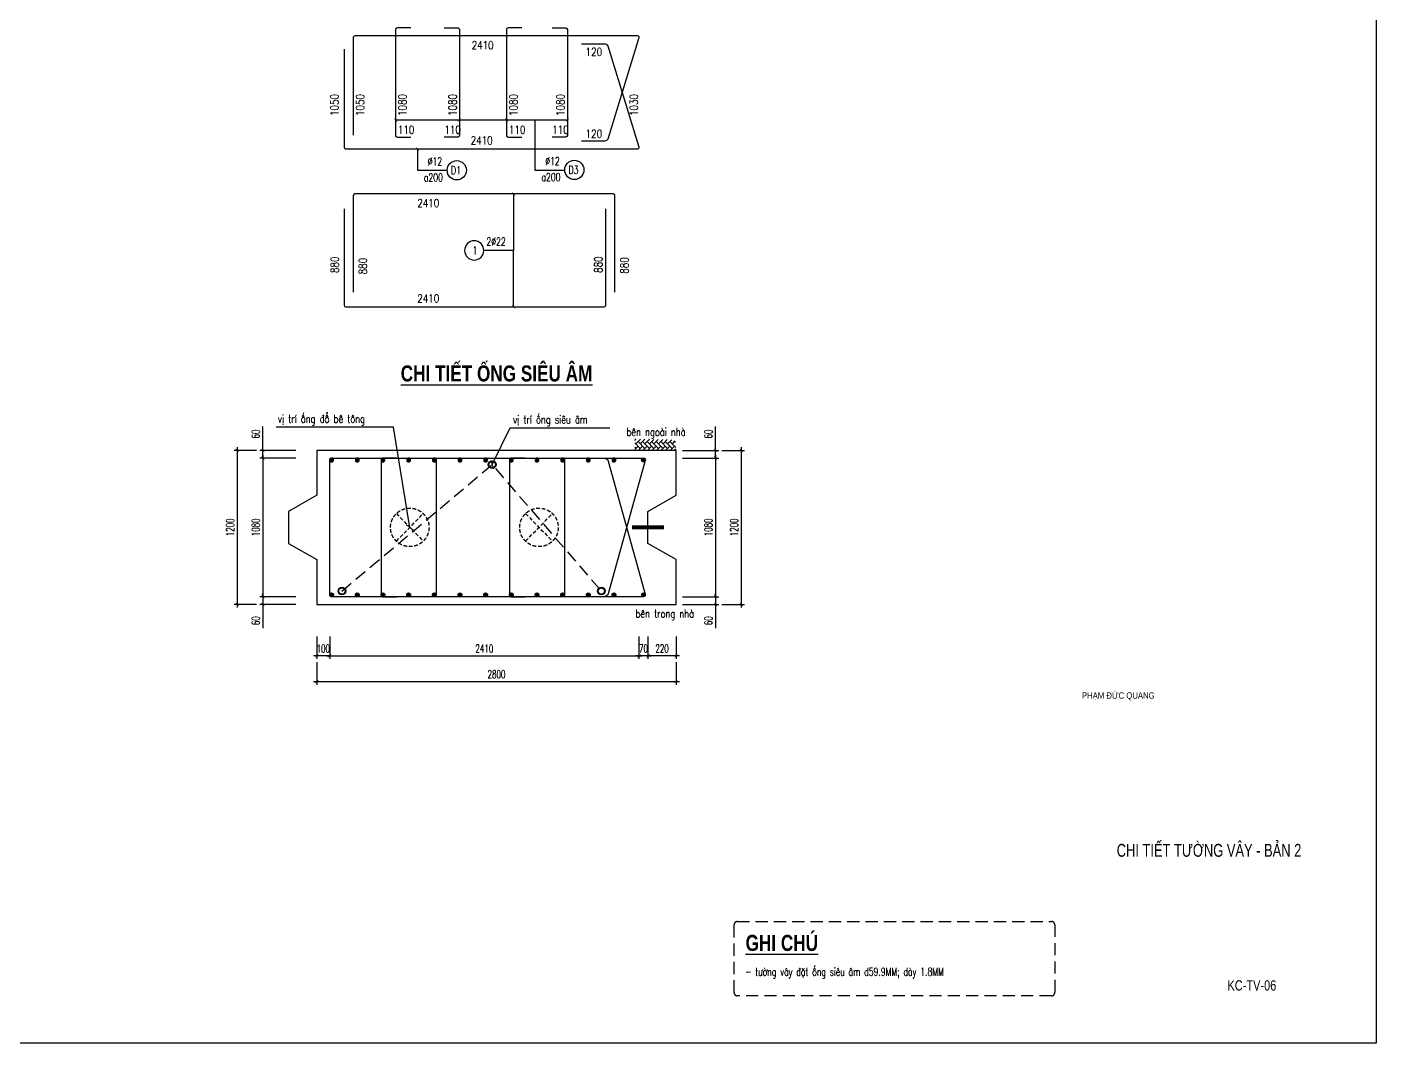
# Model space of a CAD drawing. Header units: millimetres. Extents: x -143570 to 58447, y -1448440 to -1202244.
# Drawn here: x 16397 to 58447, y -1356105 to -1324451 of the extents above; entities that cross this region are included whole.
import ezdxf
from ezdxf.enums import TextEntityAlignment as Align

# ---------------------------------------------------------------- set-up
doc = ezdxf.new("R2010")
doc.units = ezdxf.units.MM
doc.header["$LTSCALE"] = 30
doc.header["$PDMODE"] = 3
doc.linetypes.add('DASHED', pattern=[19.05, 12.7, -6.35])
doc.layers.get('0').update_dxf_attribs({"lineweight": 9})
doc.layers.get('Defpoints').update_dxf_attribs({"lineweight": 9})
for name, color, linetype in [('0-Chu khung ten', 7, 'Continuous'), ('ccu11-Cotthep', 9, 'Continuous'), ('ccu11-Dim', 8, 'Continuous'), ('ccu11-Hatch', 8, 'Continuous'), ('ccu11-Manh', 8, 'Continuous'), ('ccu11-Text', 31, 'Continuous'), ('ccu11-Thay', 7, 'Continuous'), ('ccu11-Thep', 4, 'Continuous'), ('ccu11-Thep doc', 4, 'Continuous'), ('ccu11-Thepdai', 6, 'Continuous')]:
    doc.layers.add(name, color=color, linetype=linetype)
doc.layers.add('ccu11-Khuat', color=9, linetype='DASHED', lineweight=30)
doc.styles.add('ccu11-dim', font='vnsimli.shx', dxfattribs={"width": 0.65, "bigfont": 'bigfont.shx'})
doc.styles.add('ccu11-VnAvantH', font='')
doc.styles.add('ccu11-VnAvH-B', font='')
doc.styles.add('ccu11-vnsimli', font='vnsimli.shx', dxfattribs={"width": 0.8, "bigfont": 'vns.shx'})
doc.styles.add('ccu11-vnsimple', font='vnsimple.shx', dxfattribs={"bigfont": 'bigfont.shx'})
doc.styles.add('ccu11_simli', font='vnsimli.shx', dxfattribs={"width": 0.8})
doc.styles.add('LoGoTTAs1', font='')
doc.styles.add('LoGoTTAs2', font='')
doc.styles.add('VNARIALH', font='')
doc.styles.get('ccu11-VnAvantH').set_extended_font_data('.VnAvantH')
doc.styles.get('ccu11-VnAvH-B').set_extended_font_data('.VnAvantH', bold=True)
doc.styles.get('LoGoTTAs1').set_extended_font_data('.VnArialH')
doc.styles.get('LoGoTTAs2').set_extended_font_data('.VnAvantH')
doc.styles.get('VNARIALH').set_extended_font_data('.VnArialH')
doc.dimstyles.new('ccu11-100', dxfattribs={"dimscale": 100, "dimtxt": 2.5, "dimasz": 1, "dimexe": 1, "dimexo": 2, "dimgap": 1, "dimtad": 1, "dimdec": 0, "dimdsep": 46, "dimtxsty": 'ccu11-dim', "dimblk": 'ARCHTICK', "dimcen": -1, "dimdle": 1, "dimclrd": 256, "dimclre": 256, "dimclrt": 3, "dimadec": 0, "dimazin": 2, "dimtfac": 0.1, "dimtdec": 0, "dimtmove": 0, "dimatfit": 1, "dimldrblk": 'ARCHTICK', "dimfxl": 1, "dimtvp": 0.833333, "dimtolj": 1, "dimtzin": 12, "dimarcsym": 0})
doc.dimstyles.new('ccu11-100x4', dxfattribs={"dimscale": 100, "dimtxt": 2.5, "dimasz": 1, "dimexe": 1, "dimexo": 2, "dimgap": 1, "dimtad": 1, "dimdec": 0, "dimlfac": 0.25, "dimdsep": 46, "dimtxsty": 'ccu11-dim', "dimblk": 'ARCHTICK', "dimcen": -1, "dimdle": 1, "dimclrd": 256, "dimclre": 256, "dimclrt": 3, "dimadec": 0, "dimazin": 2, "dimtfac": 0.1, "dimtdec": 0, "dimtmove": 0, "dimatfit": 1, "dimldrblk": 'ARCHTICK', "dimfxl": 1, "dimtvp": 0.833333, "dimtolj": 1, "dimtzin": 12, "dimarcsym": 0})

# ---------------------------------------------------------------- blocks, each defined once
blk = doc.blocks.new('_ARCHTICK')
at = {"color": 0, "linetype": 'ByBlock', "const_width": 0.15}
blk.add_lwpolyline([(-0.5, -0.5), (0.5, 0.5)], dxfattribs=at)
blk = doc.blocks.new('SHD')
at = {"layer": 'ccu11-Cotthep'}
blk.add_circle((300, 0), 300, dxfattribs=at)
at = {"layer": 'ccu11-Cotthep', "color": 31, "style": 'ccu11_simli', "width": 0.8}
blk.add_attdef('DK', text='', height=250, dxfattribs=at).set_placement((-101, 65), align=Align.BOTTOM_RIGHT)
blk.add_attdef('KH', text='', height=250, dxfattribs=at).set_placement((300, 0), align=Align.MIDDLE)
blk.add_attdef('KC', text='', height=250, dxfattribs=at).set_placement((-101, -142), align=Align.TOP_RIGHT)
blk = doc.blocks.new('MCT')
at = {"ltscale": 0.005}
for p, q in [((-0.49, 0), (0.49, 0)), ((0.35, -0.35), (-0.35, 0.35)), ((-0.35, -0.35), (0.35, 0.35)), ((0, -0.49), (0, 0.49))]:
    blk.add_line(p, q, dxfattribs=at)
blk.add_circle((0, 0), 0.492, dxfattribs=at)
blk = doc.blocks.new('*U512')
at = {"layer": 'ccu11-Thep doc', "xscale": -121.9200000001001, "yscale": 121.9200000001001, "zscale": 121.92, "rotation": 270}
blk.add_blockref('MCT', (0, 0), dxfattribs=at)
blk = doc.blocks.new('*U513')
at = {"layer": 'ccu11-Thep doc', "color": 0, "linetype": 'ByBlock', "lineweight": -2, "transparency": 16777216}
for p in [(0, 0), (800, 0), (1600, 0), (2400, 0), (3200, 0), (4000, 0), (4800, 0), (5600, 0), (6400, 0), (7200, 0), (8000, 0), (8800, 0)]:
    blk.add_blockref('*U512', p, dxfattribs=at)
blk = doc.blocks.new('*U514')
at = {"layer": 'ccu11-Thep doc', "xscale": -121.9200000001001, "yscale": 121.9200000001001, "zscale": 121.92, "rotation": 270}
blk.add_blockref('MCT', (0, 0), dxfattribs=at)
blk = doc.blocks.new('*U515')
at = {"layer": 'ccu11-Thep doc', "color": 0, "linetype": 'ByBlock', "lineweight": -2, "transparency": 16777216}
for p in [(0, 0), (800, 0), (1600, 0), (2400, 0), (3200, 0), (4000, 0), (4800, 0), (5600, 0), (6400, 0), (7200, 0), (8000, 0), (8800, 0)]:
    blk.add_blockref('*U514', p, dxfattribs=at)
blk = doc.blocks.new('*D604')
at = {"layer": 'ccu11-Dim', "linetype": 'ByBlock', "lineweight": -2, "ltscale": 30, "transparency": 16777216}
for p, q in [((23753, -1337641), (23753, -1336901)), ((24782, -1337641), (23653, -1337641)), ((24782, -1337881), (23653, -1337881)), ((23753, -1337881), (23753, -1337641)), ((23753, -1337881), (23753, -1337981))]:
    blk.add_line(p, q, dxfattribs=at)
at = {"layer": 'Defpoints', "color": 0, "linetype": 'ByBlock', "ltscale": 30, "transparency": 16777216}
for p in [(23753, -1337881), (24982, -1337641), (24982, -1337881)]:
    blk.add_point(p, dxfattribs=at)
at = {"layer": 'ccu11-Dim', "linetype": 'ByBlock', "lineweight": -2, "ltscale": 30, "transparency": 16777216, "xscale": 100, "yscale": 100, "zscale": 100}
for p, rotation in [((23753, -1337641), 270), ((23753, -1337881), 90)]:
    blk.add_blockref('_ARCHTICK', p, dxfattribs=dict(at, rotation=rotation))
at = {"layer": 'ccu11-Dim', "color": 3, "linetype": 'ByBlock', "ltscale": 30, "transparency": 16777216, "insert": (23528, -1337133), "char_height": 250, "attachment_point": 5, "rotation": 90, "style": 'ccu11-dim'}
blk.add_mtext('\\A1;60', dxfattribs=at)
blk = doc.blocks.new('*D605')
at = {"layer": 'ccu11-Dim', "linetype": 'ByBlock', "lineweight": -2, "ltscale": 30, "transparency": 16777216}
for p, q in [((24782, -1337881), (23653, -1337881)), ((23753, -1337781), (23753, -1342301)), ((24782, -1342201), (23653, -1342201))]:
    blk.add_line(p, q, dxfattribs=at)
at = {"layer": 'Defpoints', "color": 0, "linetype": 'ByBlock', "ltscale": 30, "transparency": 16777216}
for p in [(24982, -1337881), (23753, -1342201), (24982, -1342201)]:
    blk.add_point(p, dxfattribs=at)
at = {"layer": 'ccu11-Dim', "linetype": 'ByBlock', "lineweight": -2, "ltscale": 30, "transparency": 16777216, "xscale": 100, "yscale": 100, "zscale": 100}
for p, rotation in [((23753, -1337881), 90), ((23753, -1342201), 270)]:
    blk.add_blockref('_ARCHTICK', p, dxfattribs=dict(at, rotation=rotation))
at = {"layer": 'ccu11-Dim', "color": 3, "linetype": 'ByBlock', "ltscale": 30, "transparency": 16777216, "insert": (23528, -1340041), "char_height": 250, "attachment_point": 5, "rotation": 90, "style": 'ccu11-dim'}
blk.add_mtext('\\A1;1080', dxfattribs=at)
blk = doc.blocks.new('*D606')
at = {"layer": 'ccu11-Dim', "linetype": 'ByBlock', "lineweight": -2, "ltscale": 30, "transparency": 16777216}
for p, q in [((24782, -1342201), (23653, -1342201)), ((23753, -1342201), (23753, -1342101)), ((23753, -1342201), (23753, -1342441)), ((24782, -1342441), (23653, -1342441)), ((23753, -1342441), (23753, -1343181))]:
    blk.add_line(p, q, dxfattribs=at)
at = {"layer": 'Defpoints', "color": 0, "linetype": 'ByBlock', "ltscale": 30, "transparency": 16777216}
for p in [(23753, -1342201), (24982, -1342201), (24982, -1342441)]:
    blk.add_point(p, dxfattribs=at)
at = {"layer": 'ccu11-Dim', "linetype": 'ByBlock', "lineweight": -2, "ltscale": 30, "transparency": 16777216, "xscale": 100, "yscale": 100, "zscale": 100}
for p, rotation in [((23753, -1342201), 270), ((23753, -1342441), 90)]:
    blk.add_blockref('_ARCHTICK', p, dxfattribs=dict(at, rotation=rotation))
at = {"layer": 'ccu11-Dim', "color": 3, "linetype": 'ByBlock', "ltscale": 30, "transparency": 16777216, "insert": (23528, -1342949), "char_height": 250, "attachment_point": 5, "rotation": 90, "style": 'ccu11-dim'}
blk.add_mtext('\\A1;60', dxfattribs=at)
blk = doc.blocks.new('*D607')
at = {"layer": 'ccu11-Dim', "linetype": 'ByBlock', "lineweight": -2, "ltscale": 30, "transparency": 16777216}
for p, q in [((22953, -1337541), (22953, -1342541)), ((23553, -1337641), (22853, -1337641)), ((23553, -1342441), (22853, -1342441))]:
    blk.add_line(p, q, dxfattribs=at)
at = {"layer": 'Defpoints', "color": 0, "linetype": 'ByBlock', "ltscale": 30, "transparency": 16777216}
for p in [(23753, -1337641), (22953, -1342441), (23753, -1342441)]:
    blk.add_point(p, dxfattribs=at)
at = {"layer": 'ccu11-Dim', "linetype": 'ByBlock', "lineweight": -2, "ltscale": 30, "transparency": 16777216, "xscale": 100, "yscale": 100, "zscale": 100}
for p, rotation in [((22953, -1337641), 90), ((22953, -1342441), 270)]:
    blk.add_blockref('_ARCHTICK', p, dxfattribs=dict(at, rotation=rotation))
at = {"layer": 'ccu11-Dim', "color": 3, "linetype": 'ByBlock', "ltscale": 30, "transparency": 16777216, "insert": (22728, -1340041), "char_height": 250, "attachment_point": 5, "rotation": 90, "style": 'ccu11-dim'}
blk.add_mtext('\\A1;1200', dxfattribs=at)
blk = doc.blocks.new('*D608')
at = {"layer": 'ccu11-Dim', "linetype": 'ByBlock', "lineweight": -2, "ltscale": 30, "transparency": 16777216}
for p, q in [((35753, -1343441), (35753, -1344141)), ((36633, -1343441), (36633, -1344141)), ((36733, -1344041), (35653, -1344041))]:
    blk.add_line(p, q, dxfattribs=at)
at = {"layer": 'Defpoints', "color": 0, "linetype": 'ByBlock', "ltscale": 30, "transparency": 16777216}
for p in [(35753, -1343241), (36633, -1343241), (35753, -1344041)]:
    blk.add_point(p, dxfattribs=at)
at = {"layer": 'ccu11-Dim', "linetype": 'ByBlock', "lineweight": -2, "ltscale": 30, "transparency": 16777216, "xscale": 100, "yscale": 100, "zscale": 100, "rotation": 180}
blk.add_blockref('_ARCHTICK', (35753, -1344041), dxfattribs=at)
at = {"layer": 'ccu11-Dim', "linetype": 'ByBlock', "lineweight": -2, "ltscale": 30, "transparency": 16777216, "xscale": 100, "yscale": 100, "zscale": 100}
blk.add_blockref('_ARCHTICK', (36633, -1344041), dxfattribs=at)
at = {"layer": 'ccu11-Dim', "color": 3, "linetype": 'ByBlock', "ltscale": 30, "transparency": 16777216, "insert": (36193, -1343816), "char_height": 250, "attachment_point": 5, "style": 'ccu11-dim'}
blk.add_mtext('\\A1;220', dxfattribs=at)
blk = doc.blocks.new('*D609')
at = {"layer": 'ccu11-Dim', "linetype": 'ByBlock', "lineweight": -2, "ltscale": 30, "transparency": 16777216}
for p, q in [((25433, -1344241), (25433, -1344941)), ((36633, -1344241), (36633, -1344941)), ((25333, -1344841), (36733, -1344841))]:
    blk.add_line(p, q, dxfattribs=at)
at = {"layer": 'Defpoints', "color": 0, "linetype": 'ByBlock', "ltscale": 30, "transparency": 16777216}
for p in [(25433, -1344041), (36633, -1344041), (36633, -1344841)]:
    blk.add_point(p, dxfattribs=at)
at = {"layer": 'ccu11-Dim', "linetype": 'ByBlock', "lineweight": -2, "ltscale": 30, "transparency": 16777216, "xscale": 100, "yscale": 100, "zscale": 100, "rotation": 180}
blk.add_blockref('_ARCHTICK', (25433, -1344841), dxfattribs=at)
at = {"layer": 'ccu11-Dim', "linetype": 'ByBlock', "lineweight": -2, "ltscale": 30, "transparency": 16777216, "xscale": 100, "yscale": 100, "zscale": 100}
blk.add_blockref('_ARCHTICK', (36633, -1344841), dxfattribs=at)
at = {"layer": 'ccu11-Dim', "color": 3, "linetype": 'ByBlock', "ltscale": 30, "transparency": 16777216, "insert": (31033, -1344616), "char_height": 250, "attachment_point": 5, "style": 'ccu11-dim'}
blk.add_mtext('\\A1;2800', dxfattribs=at)
blk = doc.blocks.new('*D610')
at = {"layer": 'ccu11-Dim', "linetype": 'ByBlock', "lineweight": -2, "ltscale": 30, "transparency": 16777216}
for p, q in [((35473, -1343441), (35473, -1344141)), ((35753, -1343441), (35753, -1344141)), ((35473, -1344041), (35373, -1344041)), ((35753, -1344041), (35473, -1344041)), ((35753, -1344041), (35853, -1344041))]:
    blk.add_line(p, q, dxfattribs=at)
at = {"layer": 'Defpoints', "color": 0, "linetype": 'ByBlock', "ltscale": 30, "transparency": 16777216}
for p in [(35473, -1343241), (35753, -1343241), (35473, -1344041)]:
    blk.add_point(p, dxfattribs=at)
at = {"layer": 'ccu11-Dim', "linetype": 'ByBlock', "lineweight": -2, "ltscale": 30, "transparency": 16777216, "xscale": 100, "yscale": 100, "zscale": 100}
blk.add_blockref('_ARCHTICK', (35473, -1344041), dxfattribs=at)
at = {"layer": 'ccu11-Dim', "linetype": 'ByBlock', "lineweight": -2, "ltscale": 30, "transparency": 16777216, "xscale": 100, "yscale": 100, "zscale": 100, "rotation": 180}
blk.add_blockref('_ARCHTICK', (35753, -1344041), dxfattribs=at)
at = {"layer": 'ccu11-Dim', "color": 3, "linetype": 'ByBlock', "ltscale": 30, "transparency": 16777216, "insert": (35613, -1343816), "char_height": 250, "attachment_point": 5, "style": 'ccu11-dim'}
blk.add_mtext('\\A1;70', dxfattribs=at)
blk = doc.blocks.new('*D611')
at = {"layer": 'ccu11-Dim', "linetype": 'ByBlock', "lineweight": -2, "ltscale": 30, "transparency": 16777216}
for p, q in [((25833, -1343441), (25833, -1344141)), ((35473, -1343441), (35473, -1344141)), ((25733, -1344041), (35573, -1344041))]:
    blk.add_line(p, q, dxfattribs=at)
at = {"layer": 'Defpoints', "color": 0, "linetype": 'ByBlock', "ltscale": 30, "transparency": 16777216}
for p in [(25833, -1343241), (35473, -1343241), (35473, -1344041)]:
    blk.add_point(p, dxfattribs=at)
at = {"layer": 'ccu11-Dim', "linetype": 'ByBlock', "lineweight": -2, "ltscale": 30, "transparency": 16777216, "xscale": 100, "yscale": 100, "zscale": 100, "rotation": 180}
blk.add_blockref('_ARCHTICK', (25833, -1344041), dxfattribs=at)
at = {"layer": 'ccu11-Dim', "linetype": 'ByBlock', "lineweight": -2, "ltscale": 30, "transparency": 16777216, "xscale": 100, "yscale": 100, "zscale": 100}
blk.add_blockref('_ARCHTICK', (35473, -1344041), dxfattribs=at)
at = {"layer": 'ccu11-Dim', "color": 3, "linetype": 'ByBlock', "ltscale": 30, "transparency": 16777216, "insert": (30653, -1343816), "char_height": 250, "attachment_point": 5, "style": 'ccu11-dim'}
blk.add_mtext('\\A1;2410', dxfattribs=at)
blk = doc.blocks.new('*D612')
at = {"layer": 'ccu11-Dim', "linetype": 'ByBlock', "lineweight": -2, "ltscale": 30, "transparency": 16777216}
for p, q in [((25433, -1343441), (25433, -1344141)), ((25833, -1343441), (25833, -1344141)), ((25433, -1344041), (25333, -1344041)), ((25833, -1344041), (25433, -1344041)), ((25833, -1344041), (25933, -1344041))]:
    blk.add_line(p, q, dxfattribs=at)
at = {"layer": 'Defpoints', "color": 0, "linetype": 'ByBlock', "ltscale": 30, "transparency": 16777216}
for p in [(25433, -1343241), (25833, -1343241), (25433, -1344041)]:
    blk.add_point(p, dxfattribs=at)
at = {"layer": 'ccu11-Dim', "linetype": 'ByBlock', "lineweight": -2, "ltscale": 30, "transparency": 16777216, "xscale": 100, "yscale": 100, "zscale": 100}
blk.add_blockref('_ARCHTICK', (25433, -1344041), dxfattribs=at)
at = {"layer": 'ccu11-Dim', "linetype": 'ByBlock', "lineweight": -2, "ltscale": 30, "transparency": 16777216, "xscale": 100, "yscale": 100, "zscale": 100, "rotation": 180}
blk.add_blockref('_ARCHTICK', (25833, -1344041), dxfattribs=at)
at = {"layer": 'ccu11-Dim', "color": 3, "linetype": 'ByBlock', "ltscale": 30, "transparency": 16777216, "insert": (25633, -1343816), "char_height": 250, "attachment_point": 5, "style": 'ccu11-dim'}
blk.add_mtext('\\A1;100', dxfattribs=at)
blk = doc.blocks.new('*D613')
at = {"layer": 'ccu11-Dim', "linetype": 'ByBlock', "lineweight": -2, "ltscale": 30, "transparency": 16777216}
for p, q in [((37861, -1337641), (37861, -1336901)), ((36833, -1337641), (37961, -1337641)), ((36833, -1337881), (37961, -1337881)), ((37861, -1337881), (37861, -1337641)), ((37861, -1337881), (37861, -1337981))]:
    blk.add_line(p, q, dxfattribs=at)
at = {"layer": 'Defpoints', "color": 0, "linetype": 'ByBlock', "ltscale": 30, "transparency": 16777216}
for p in [(36633, -1337641), (36633, -1337881), (37861, -1337881)]:
    blk.add_point(p, dxfattribs=at)
at = {"layer": 'ccu11-Dim', "linetype": 'ByBlock', "lineweight": -2, "ltscale": 30, "transparency": 16777216, "xscale": 100, "yscale": 100, "zscale": 100}
for p, rotation in [((37861, -1337641), 270), ((37861, -1337881), 90)]:
    blk.add_blockref('_ARCHTICK', p, dxfattribs=dict(at, rotation=rotation))
at = {"layer": 'ccu11-Dim', "color": 3, "linetype": 'ByBlock', "ltscale": 30, "transparency": 16777216, "insert": (37636, -1337133), "char_height": 250, "attachment_point": 5, "rotation": 90, "style": 'ccu11-dim'}
blk.add_mtext('\\A1;60', dxfattribs=at)
blk = doc.blocks.new('*D614')
at = {"layer": 'ccu11-Dim', "linetype": 'ByBlock', "lineweight": -2, "ltscale": 30, "transparency": 16777216}
for p, q in [((36833, -1337881), (37961, -1337881)), ((37861, -1337781), (37861, -1342301)), ((36833, -1342201), (37961, -1342201))]:
    blk.add_line(p, q, dxfattribs=at)
at = {"layer": 'Defpoints', "color": 0, "linetype": 'ByBlock', "ltscale": 30, "transparency": 16777216}
for p in [(36633, -1337881), (36633, -1342201), (37861, -1342201)]:
    blk.add_point(p, dxfattribs=at)
at = {"layer": 'ccu11-Dim', "linetype": 'ByBlock', "lineweight": -2, "ltscale": 30, "transparency": 16777216, "xscale": 100, "yscale": 100, "zscale": 100}
for p, rotation in [((37861, -1337881), 90), ((37861, -1342201), 270)]:
    blk.add_blockref('_ARCHTICK', p, dxfattribs=dict(at, rotation=rotation))
at = {"layer": 'ccu11-Dim', "color": 3, "linetype": 'ByBlock', "ltscale": 30, "transparency": 16777216, "insert": (37636, -1340041), "char_height": 250, "attachment_point": 5, "rotation": 90, "style": 'ccu11-dim'}
blk.add_mtext('\\A1;1080', dxfattribs=at)
blk = doc.blocks.new('*D615')
at = {"layer": 'ccu11-Dim', "linetype": 'ByBlock', "lineweight": -2, "ltscale": 30, "transparency": 16777216}
for p, q in [((36833, -1342201), (37961, -1342201)), ((37861, -1342201), (37861, -1342101)), ((37861, -1342201), (37861, -1342441)), ((36833, -1342441), (37961, -1342441)), ((37861, -1342441), (37861, -1343181))]:
    blk.add_line(p, q, dxfattribs=at)
at = {"layer": 'Defpoints', "color": 0, "linetype": 'ByBlock', "ltscale": 30, "transparency": 16777216}
for p in [(36633, -1342201), (37861, -1342201), (36633, -1342441)]:
    blk.add_point(p, dxfattribs=at)
at = {"layer": 'ccu11-Dim', "linetype": 'ByBlock', "lineweight": -2, "ltscale": 30, "transparency": 16777216, "xscale": 100, "yscale": 100, "zscale": 100}
for p, rotation in [((37861, -1342201), 270), ((37861, -1342441), 90)]:
    blk.add_blockref('_ARCHTICK', p, dxfattribs=dict(at, rotation=rotation))
at = {"layer": 'ccu11-Dim', "color": 3, "linetype": 'ByBlock', "ltscale": 30, "transparency": 16777216, "insert": (37636, -1342949), "char_height": 250, "attachment_point": 5, "rotation": 90, "style": 'ccu11-dim'}
blk.add_mtext('\\A1;60', dxfattribs=at)
blk = doc.blocks.new('*D616')
at = {"layer": 'ccu11-Dim', "linetype": 'ByBlock', "lineweight": -2, "ltscale": 30, "transparency": 16777216}
for p, q in [((38661, -1337541), (38661, -1342541)), ((38061, -1337641), (38761, -1337641)), ((38061, -1342441), (38761, -1342441))]:
    blk.add_line(p, q, dxfattribs=at)
at = {"layer": 'Defpoints', "color": 0, "linetype": 'ByBlock', "ltscale": 30, "transparency": 16777216}
for p in [(37861, -1337641), (37861, -1342441), (38661, -1342441)]:
    blk.add_point(p, dxfattribs=at)
at = {"layer": 'ccu11-Dim', "linetype": 'ByBlock', "lineweight": -2, "ltscale": 30, "transparency": 16777216, "xscale": 100, "yscale": 100, "zscale": 100}
for p, rotation in [((38661, -1337641), 90), ((38661, -1342441), 270)]:
    blk.add_blockref('_ARCHTICK', p, dxfattribs=dict(at, rotation=rotation))
at = {"layer": 'ccu11-Dim', "color": 3, "linetype": 'ByBlock', "ltscale": 30, "transparency": 16777216, "insert": (38436, -1340041), "char_height": 250, "attachment_point": 5, "rotation": 90, "style": 'ccu11-dim'}
blk.add_mtext('\\A1;1200', dxfattribs=at)
blk = doc.blocks.new('ccu11_88_tenbv')
at = {"layer": '0-Chu khung ten', "color": 31, "style": 'LoGoTTAs2', "width": 0.8}
for p in [(-8837, 8052), (-8800, 6853)]:
    blk.add_attdef('...', p, '', height=220, dxfattribs=at)
at = {"layer": '0-Chu khung ten', "color": 31}
for tag, height, style, width, p in [('1', 500, 'VNARIALH', 0.85, (-4500, 3869)), ('2', 500, 'VNARIALH', 0.85, (-4500, 2917)), ('S1-01-1', 700, 'LoGoTTAs1', 0.8, (-2250, 607)), ('1/100', 350, 'VNARIALH', 0.85, (-6750, 229))]:
    blk.add_attdef(tag, text='', height=height, dxfattribs=dict(at, style=style, width=width)).set_placement(p, align=Align.CENTER)

msp = doc.modelspace()

# ---------------------------------------------------------------- hatches: boundary and pattern name
at = {"layer": 'ccu11-Hatch', "ltscale": 10}
h = msp.add_hatch(dxfattribs=at)
h.set_pattern_fill('AR-HBONE', color=256, scale=25, angle=270, style=0)
h.set_pattern_definition([(45, (-3226509.98, 438815.17), (141.4213562, 4e-14), [300, -100]), (315, (-3226439.27, 438885.88), (141.4213562, 4e-14), [300, -100])])
h.paths.add_polyline_path([(35340.52, -1337288.3), (35340.52, -1337641.03), (36632.88, -1337641.03), (36590.02, -1337309.72)])

# ---------------------------------------------------------------- linework, layer by layer
at = {"layer": 'ccu11-Khuat', "ltscale": 0.3}
for p, q in [((27910.3, -1339611.68), (28748.53, -1340470.38)), ((27910.3, -1340470.38), (28748.53, -1339611.68)), ((31937.54, -1339611.68), (32775.77, -1340470.38)), ((31937.54, -1340470.38), (32775.77, -1339611.68))]:
    msp.add_line(p, q, dxfattribs=at)
at = {"layer": 'ccu11-Khuat', "flags": 128}
msp.add_lwpolyline([(26214.17, -1342024.13), (30897.4, -1338084.1), (34299.39, -1342024.13)], dxfattribs=at)
at = {"layer": 'ccu11-Khuat'}
msp.add_lwpolyline([(38536.52, -1352320.51), (48335.74, -1352320.51, -0.41421356), (48435.74, -1352420.51), (48435.74, -1354533.11, -0.41421356), (48335.74, -1354633.11), (38536.52, -1354633.11, -0.41421356), (38436.52, -1354533.11), (38436.52, -1352420.51, -0.41421356)], format="xyb", close=True, dxfattribs=at)
at = {"layer": 'ccu11-Khuat', "ltscale": 0.3}
for centre in [(28329.42, -1340041.03), (32356.65, -1340041.03)]:
    msp.add_circle(centre, 600, dxfattribs=at)
at = {"layer": 'ccu11-Thay'}
for points in [[(-25652.83, -1296634.13), (58447.17, -1296634.13), (58447.17, -1356104.84), (-25652.83, -1356104.84)], [(-25652.83, -1296634.13), (58447.17, -1296634.13), (58447.17, -1356104.84), (-25652.83, -1356104.84)], [(25432.88, -1341041.03), (25432.88, -1342441.03), (36632.88, -1342441.03), (36632.88, -1341041.03), (35753.11, -1340541.03), (35753.11, -1339541.03), (36632.88, -1339041.03), (36632.88, -1337641.03), (25432.88, -1337641.03), (25432.88, -1339041.03), (24553.11, -1339541.03), (24553.11, -1340541.03)]]:
    msp.add_lwpolyline(points, close=True, dxfattribs=at)
at = {"layer": 'ccu11-Thay', "ltscale": 30}
for centre, radius in [((30897.4, -1338084.1), 120), ((30897.4, -1338084.1), 100), ((26214.17, -1342024.13), 120), ((26214.17, -1342024.13), 100), ((34299.39, -1342024.13), 120), ((34299.39, -1342024.13), 100)]:
    msp.add_circle(centre, radius, dxfattribs=at)
at = {"layer": 'ccu11-Thep', "const_width": 120}
msp.add_lwpolyline([(35252.88, -1340041.03), (36252.88, -1340041.03)], dxfattribs=at)
at = {"layer": 'ccu11-Thepdai', "flags": 128}
for points in [[(28363.23, -1324481.15), (27933.23, -1324481.15, 0.38911631), (27883.23, -1324531.15), (27883.23, -1327775.91), (27883.23, -1327828.21, 0.38911631), (27933.23, -1327878.21), (28363.23, -1327878.21)], [(29403.57, -1324481.15), (29833.57, -1324481.15, -0.38911631), (29883.57, -1324531.15), (29883.57, -1327775.91), (29883.57, -1327828.21, -0.38911631), (29833.57, -1327878.21), (29403.57, -1327878.21)], [(31823.94, -1324481.15), (31393.94, -1324481.15, 0.38911631), (31343.94, -1324531.15), (31343.94, -1327775.91), (31343.94, -1327828.21, 0.38911631), (31393.94, -1327878.21), (31823.94, -1327878.21)], [(32764.77, -1324481.15), (33194.77, -1324481.15, -0.38911631), (33244.77, -1324531.15), (33244.77, -1327775.91), (33244.77, -1327828.21, -0.38911631), (33194.77, -1327878.21), (32764.77, -1327878.21)]]:
    msp.add_lwpolyline(points, format="xyb", dxfattribs=at)
at = {"layer": 'ccu11-Thepdai'}
for points in [[(26283.23, -1325138.87), (26283.23, -1328188.4, 0.41421356), (26343.23, -1328248.4), (35434.21, -1328248.4, 0.65283078), (35471.05, -1328164.58), (34510.14, -1325047.4, 0.30093739), (34398.37, -1324983.33), (33685.39, -1324983.33)], [(33685.39, -1327994.66), (34405.85, -1327994.66, 0.26628921), (34517.62, -1327930.59), (35471.07, -1324811.08, 0.64209887), (35433.23, -1324728.4), (26623.52, -1324728.4, 0.41421356), (26563.52, -1324788.4), (26563.52, -1327822.37)], [(34721.25, -1332712.11), (34721.25, -1329702.11, 0.41421356), (34671.25, -1329652.11), (26618.23, -1329652.11, 0.41421356), (26568.23, -1329702.11), (26568.23, -1332712.11)], [(33684.67, -1337881.03), (34405.14, -1337881.03, -0.23620228), (34516.91, -1337973.77), (35670.79, -1342120.53, -0.5204497), (35614.4, -1342201.03), (25882.88, -1342201.03, -0.41421356), (25832.88, -1342151.03), (25832.88, -1337931.03, -0.41421356), (25882.88, -1337881.03), (35614.4, -1337881.03, -0.5204497), (35670.79, -1337961.53), (34516.91, -1342108.28, -0.23620228), (34405.14, -1342201.03), (33684.67, -1342201.03)], [(27913.56, -1337881.03), (27493.56, -1337881.03, 0.41421356), (27433.56, -1337941.03), (27433.56, -1342141.03, 0.41421356), (27493.56, -1342201.03), (27913.56, -1342201.03)], [(28673.56, -1337881.03), (29093.56, -1337881.03, -0.41421356), (29153.56, -1337941.03), (29153.56, -1342141.03, -0.41421356), (29093.56, -1342201.03), (28673.56, -1342201.03)], [(31913.56, -1337881.03), (31493.56, -1337881.03, 0.41421356), (31433.56, -1337941.03), (31433.56, -1342141.03, 0.41421356), (31493.56, -1342201.03), (31913.56, -1342201.03)], [(32673.56, -1337881.03), (33093.56, -1337881.03, -0.41421356), (33153.56, -1337941.03), (33153.56, -1342141.03, -0.41421356), (33093.56, -1342201.03), (32673.56, -1342201.03)]]:
    msp.add_lwpolyline(points, format="xyb", dxfattribs=at)
at = {"layer": 'ccu11-Thepdai', "linetype": 'ByBlock', "ltscale": 30}
msp.add_lwpolyline([(26283.23, -1330112.11), (26283.23, -1333122.11, 0.41421356), (26333.23, -1333172.11), (34386.25, -1333172.11, 0.41421356), (34436.25, -1333122.11), (34436.25, -1330112.11)], format="xyb", dxfattribs=at)

# ---------------------------------------------------------------- block references
at = {"layer": 'ccu11-Cotthep', "yscale": 100, "zscale": 100, "rotation": 180}
for p, xscale in [((27883.23, -1327351.51), -100), ((29867.37, -1327351.51), 100), ((31343.94, -1327351.51), -100)]:
    msp.add_blockref('_ARCHTICK', p, dxfattribs=dict(at, xscale=xscale))
at = {"layer": 'ccu11-Cotthep'}
ref = msp.add_blockref('SHD', (29493.82, -1328914.36), dxfattribs=at)
ref.add_attrib('KH', 'D1', dxfattribs={"color": 31, "height": 250, "style": 'ccu11-vnsimple', "width": 0.7}).set_placement((29768.82, -1328914.36), align=Align.MIDDLE_CENTER)
ref.add_attrib('KC', 'a200', dxfattribs={"color": 31, "height": 250, "style": 'ccu11-vnsimple', "width": 0.7}).set_placement((29065.24, -1329014.36), align=Align.TOP_CENTER)
ref.add_attrib('DK', '`12', dxfattribs={"color": 31, "height": 250, "style": 'ccu11-vnsimple', "width": 0.7}).set_placement((29113.03, -1328839.36), align=Align.BOTTOM_CENTER)
ref = msp.add_blockref('SHD', (33158.64, -1328903.36), dxfattribs=at)
ref.add_attrib('KH', 'D3', dxfattribs={"color": 31, "height": 250, "style": 'ccu11-vnsimple', "width": 0.7}).set_placement((33433.64, -1328903.36), align=Align.MIDDLE_CENTER)
ref.add_attrib('KC', 'a200', dxfattribs={"color": 31, "height": 250, "style": 'ccu11-vnsimple', "width": 0.7}).set_placement((32730.05, -1329003.36), align=Align.TOP_CENTER)
ref.add_attrib('DK', '`12', dxfattribs={"color": 31, "height": 250, "style": 'ccu11-vnsimple', "width": 0.7}).set_placement((32777.85, -1328828.36), align=Align.BOTTOM_CENTER)
ref = msp.add_blockref('SHD', (30638.27, -1331412.11), dxfattribs=dict(at, xscale=-1))
ref.add_attrib('KH', '1', dxfattribs={"color": 31, "height": 250, "style": 'ccu11-vnsimple', "width": 0.7}).set_placement((30363.27, -1331412.11), align=Align.MIDDLE_CENTER)
ref.add_attrib('DK', '2`22', dxfattribs={"color": 31, "height": 250, "style": 'ccu11-vnsimple', "width": 0.7}).set_placement((31019.05, -1331337.11), align=Align.BOTTOM_CENTER)
at = {"layer": 'ccu11-Text'}
ref = msp.add_blockref('ccu11_88_tenbv', (58459.72, -1356104.84), dxfattribs=dict(at, xscale=0.9648990920163515, yscale=0.9648990920163515, zscale=0.9648990920163515))
ref.add_attrib('1', 'CHI TIÕT T¦êNG V¢Y - B¶N 2', dxfattribs={"layer": '0-Chu khung ten', "color": 1, "height": 400.4762, "style": 'ccu11-VnAvantH', "width": 0.75}).set_placement((53242.17, -1349901.62), align=Align.TOP_CENTER)
ref.add_attrib('S1-01-1', 'kc-tv-06', dxfattribs={"layer": '0-Chu khung ten', "color": 31, "height": 320.381, "style": 'ccu11-VnAvantH', "width": 0.8}).set_placement((54577.34, -1354470.56), align=Align.CENTER)
ref.add_attrib('...', 'ph¹m ®øc quang', dxfattribs={"layer": '0-Chu khung ten', "color": 1, "height": 200.2381, "style": 'ccu11-VnAvantH', "width": 0.9}).set_placement((50413.7, -1345379.06), align=Align.CENTER)
at = {"layer": 'ccu11-Thep doc'}
msp.add_blockref('*U513', (25892.88, -1337941.03), dxfattribs=at)
at = {"layer": 'ccu11-Thep doc', "xscale": 121.9200000001001, "yscale": 121.9200000001001, "zscale": 121.9200000001001, "rotation": 90.00000000000001}
for p in [(35613.23, -1337941.03), (35613.23, -1342141.03)]:
    msp.add_blockref('MCT', p, dxfattribs=at)
at = {"layer": 'ccu11-Thep doc', "xscale": -1, "rotation": 180}
msp.add_blockref('*U515', (25892.88, -1342141.03), dxfattribs=at)

# ---------------------------------------------------------------- texts
at = {"layer": 'ccu11-Text'}
for s, height, style, width, p in [('2410', 250, 'ccu11-vnsimli', 0.8, (30257.51, -1325143.66)), ('120', 250, 'ccu11-vnsimli', 0.8, (33810.63, -1325349.95)), ('110', 250, 'ccu11-vnsimli', 0.8, (27958.87, -1327775.43)), ('110', 250, 'ccu11-vnsimli', 0.8, (29407.93, -1327775.43)), ('2410', 250, 'ccu11-vnsimli', 0.8, (30227.27, -1328109.19)), ('110', 250, 'ccu11-vnsimli', 0.8, (31419.58, -1327775.43)), ('110', 250, 'ccu11-vnsimli', 0.8, (32769.13, -1327775.43)), ('120', 250, 'ccu11-vnsimli', 0.8, (33810.63, -1327903.04)), ('2410', 250, 'ccu11-vnsimli', 0.8, (28563.72, -1330062.14)), ('2410', 250, 'ccu11-vnsimli', 0.8, (28563.72, -1333032.9)), ('vÞ trÝ èng ®æ bª t«ng', 250, 'ccu11-vnsimli', 0.75, (24217.95, -1336782.22)), ('vÞ trÝ èng siªu ©m', 250, 'ccu11-vnsimli', 0.75, (31549.89, -1336802.16)), ('%%uGHI CHó', 500, 'ccu11-VnAvH-B', 0.8, (38795.94, -1353236.91))]:
    msp.add_text(s, height=height, dxfattribs=dict(at, style=style, width=width)).set_placement(p)
at = {"layer": 'ccu11-Text', "style": 'ccu11-vnsimli', "width": 0.8}
for s, p in [('1050', (26110.92, -1327224.13)), ('1050', (26906.2, -1327224.13)), ('1080', (28225.92, -1327224.13)), ('1080', (29790.88, -1327224.13)), ('1080', (31686.63, -1327224.13)), ('1080', (33152.09, -1327224.13)), ('1030', (35440.62, -1327224.13)), ('880', (26114.85, -1332117.59)), ('880', (26990.82, -1332158.91)), ('880', (34331.59, -1332110.9)), ('880', (35143.83, -1332138.28))]:
    msp.add_text(s, height=250, rotation=90, dxfattribs=at).set_placement(p)
at = {"layer": 'ccu11-Text', "style": 'ccu11-VnAvH-B', "width": 0.8}
msp.add_text('%%Uchi tiÕt èng siªu ©m', height=500, dxfattribs=at).set_placement((31032.88, -1335494.91), align=Align.CENTER)
at = {"layer": 'ccu11-Text', "linetype": 'Continuous', "style": 'ccu11-vnsimli', "width": 0.75}
for s, p in [('bªn ngoµi nhµ', (36006.11, -1337192.88)), ('bªn trong nhµ', (36278.89, -1342852.92))]:
    msp.add_text(s, height=250, dxfattribs=at).set_placement(p, align=Align.CENTER)
at = {"layer": 'ccu11-Text', "linetype": 'Continuous', "style": 'ccu11-vnsimli', "width": 0.7}
msp.add_text('- t\xadêng v©y ®Æt èng siªu ©m d59.9MM; dµy 1.8MM', height=250, dxfattribs=at).set_placement((38781.33, -1354008.62))

# ---------------------------------------------------------------- dimensions: what is measured, and where the dimension line sits
at = {"layer": 'ccu11-Dim', "linetype": 'ByBlock', "ltscale": 30}
for base, p1, p2, angle, picture, middle in [((23753.11, -1337881.03), (24981.51, -1337641.03), (24981.51, -1337881.03), 90, '*D604', (23753.11, -1337133.04)), ((37861.27, -1337881.03), (36632.88, -1337641.03), (36632.88, -1337881.03), 90, '*D613', (37861.27, -1337133.04)), ((23753.11, -1342201.03), (24981.51, -1342441.03), (24981.51, -1342201.03), 270, '*D606', (23753.11, -1342949.01)), ((37861.27, -1342201.03), (36632.88, -1342441.03), (36632.88, -1342201.03), 270, '*D615', (37861.27, -1342949.01))]:
    dim = msp.add_linear_dim(base=base, p1=p1, p2=p2, angle=angle, dimstyle='ccu11-100x4', dxfattribs=at)
    dim.commit()
    dim.dimension.update_dxf_attribs({"geometry": picture, "text_midpoint": middle, "dimtype": 160})
for base, p1, p2, picture, middle in [((22953.11, -1342441.03), (23753.11, -1337641.03), (23753.11, -1342441.03), '*D607', (22728.11, -1340041.03)), ((38661.27, -1342441.03), (37861.27, -1337641.03), (37861.27, -1342441.03), '*D616', (38436.27, -1340041.03))]:
    dim = msp.add_linear_dim(base=base, p1=p1, p2=p2, angle=90, dimstyle='ccu11-100x4', dxfattribs=at)
    dim.commit()
    dim.dimension.update_dxf_attribs({"geometry": picture, "text_midpoint": middle})
for base, p1, p2, picture, middle in [((23753.11, -1342201.03), (24981.51, -1337881.03), (24981.51, -1342201.03), '*D605', (23528.11, -1340041.03)), ((37861.27, -1342201.03), (36632.88, -1337881.03), (36632.88, -1342201.03), '*D614', (37636.27, -1340041.03))]:
    dim = msp.add_linear_dim(base=base, p1=p1, p2=p2, angle=90, dimstyle='ccu11-100x4', override={"dimtmove": 1}, dxfattribs=at)
    dim.commit()
    dim.dimension.update_dxf_attribs({"geometry": picture, "text_midpoint": middle})
for base, p1, p2, picture, middle in [((25432.88, -1344041.38), (25832.88, -1343241.39), (25432.88, -1343241.39), '*D612', (25632.88, -1343816.38)), ((35472.88, -1344041.38), (35752.88, -1343241.39), (35472.88, -1343241.39), '*D610', (35612.88, -1343816.38))]:
    dim = msp.add_linear_dim(base=base, p1=p1, p2=p2, dimstyle='ccu11-100x4', override={"dimtix": 1}, dxfattribs=at)
    dim.commit()
    dim.dimension.update_dxf_attribs({"geometry": picture, "text_midpoint": middle})
for base, p1, p2, picture, middle in [((35472.88, -1344041.38), (25832.88, -1343241.39), (35472.88, -1343241.39), '*D611', (30652.88, -1343816.38)), ((35752.88, -1344041.38), (36632.88, -1343241.39), (35752.88, -1343241.39), '*D608', (36192.88, -1343816.38)), ((36632.88, -1344841.38), (25432.88, -1344041.38), (36632.88, -1344041.38), '*D609', (31032.88, -1344616.38))]:
    dim = msp.add_linear_dim(base=base, p1=p1, p2=p2, dimstyle='ccu11-100x4', dxfattribs=at)
    dim.commit()
    dim.dimension.update_dxf_attribs({"geometry": picture, "text_midpoint": middle})

# ---------------------------------------------------------------- leaders
at = {"layer": 'ccu11-Cotthep', "linetype": 'ByBlock', "ltscale": 30}
for points in [[(33244.77, -1327351.51), (27883.23, -1327351.51)], [(28564.82, -1328248.4), (28564.82, -1328914.36), (29493.82, -1328914.36)], [(31567.27, -1329652.11), (31567.27, -1331412.11), (30638.27, -1331412.11)], [(31567.27, -1333172.11), (31567.27, -1331412.11), (30638.27, -1331412.11)]]:
    msp.add_leader(points, dimstyle='ccu11-100x4', dxfattribs=at)
msp.add_leader([(32229.52, -1327351.51), (32229.52, -1328914.36), (33158.64, -1328914.36)], dimstyle='ccu11-100x4', override={"dimldrblk": 'None'}, dxfattribs=at)
at = {"layer": 'ccu11-Manh', "linetype": 'ByBlock'}
for points in [[(28329.42, -1340041.03), (27818.2, -1336922.28), (24163.81, -1336922.28)], [(30897.4, -1338084.1), (31463.02, -1336942.22), (34569.88, -1336942.22)]]:
    msp.add_leader(points, dimstyle='ccu11-100', override={"dimasz": 2, "dimgap": 1, "dimtad": 0}, dxfattribs=at)

doc.saveas('drawing.dxf')
